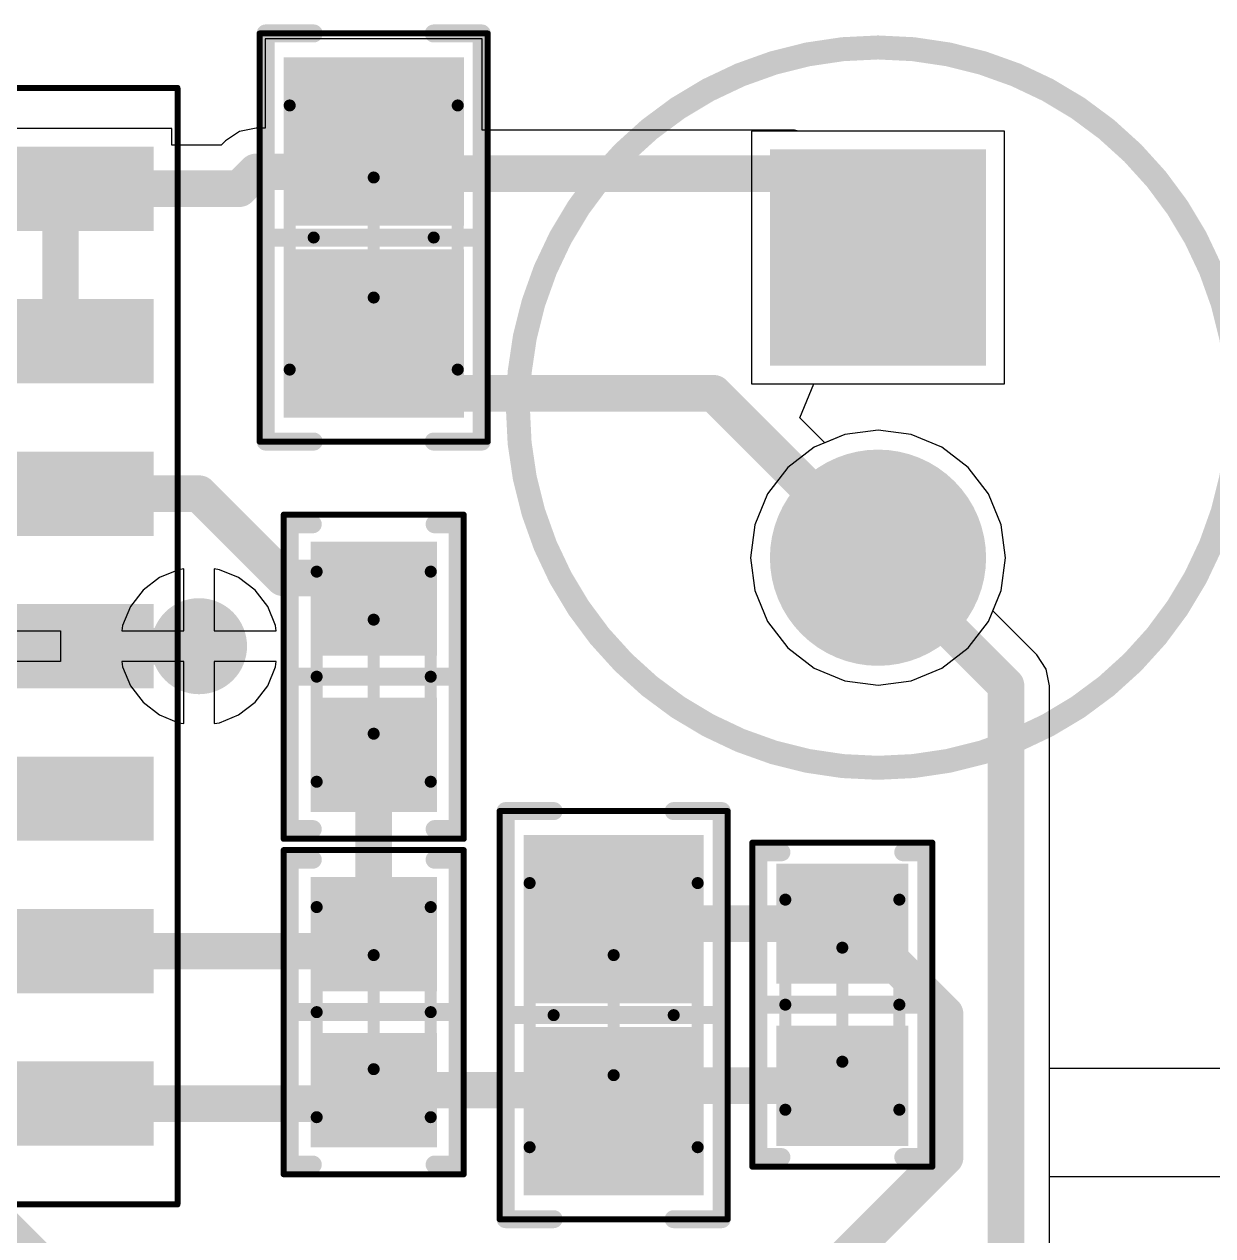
# Model space of a CAD drawing. Header units: millimetres. Extents: x 45 to 209, y 90 to 189.
# Drawn here: x 151.7 to 161.61, y 109.1 to 119.2 of the extents above; entities that cross this region are included whole.
import ezdxf

# ---------------------------------------------------------------- set-up
doc = ezdxf.new("R2010")
doc.units = ezdxf.units.MM
for name, color, linetype in [('BottomLayer', 5, 'Continuous'), ('BottomSolder', 6, 'Continuous'), ('Mechanical13', 56, 'Continuous'), ('Mechanical15', 56, 'Continuous'), ('MultiLayer', 9, 'Continuous'), ('PadHoleLayer', 156, 'Continuous'), ('TopLayer', 1, 'Continuous'), ('TopOverlay', 2, 'Continuous'), ('TopPaste', 8, 'Continuous'), ('TopSolder', 216, 'Continuous'), ('ViaHoleLayer', 16, 'Continuous')]:
    doc.layers.add(name, color=color, linetype=linetype)

# ---------------------------------------------------------------- blocks, each defined once
blk = doc.blocks.new('34355DA5_B1DA_47C2_A88A_ECF82120A4F7_14')
at = {"layer": 'Mechanical15'}
for points, const_width in [([(-3.7, -4.65), (-3.7, 4.65)], 0.05), ([(-3.7, 4.65), (3.7, 4.65)], 0.05), ([(3.7, -4.65), (3.7, 4.65)], 0.05), ([(0, -0.5), (0, 0.5)], 0.1), ([(-0.5, 0), (0.5, 0)], 0.1), ([(-3.7, -4.65), (3.7, -4.65)], 0.05)]:
    blk.add_lwpolyline(points, dxfattribs=dict(at, const_width=const_width))
for points, const_width in [([(-3.712, 4.65, 1), (-3.688, 4.65, 1)], 0.025), ([(-3.712, 4.65, 1), (-3.688, 4.65, 1)], 0.025), ([(3.688, 4.65, 1), (3.712, 4.65, 1)], 0.025), ([(3.688, 4.65, 1), (3.712, 4.65, 1)], 0.025), ([(-0.025, 0.5, 1), (0.025, 0.5, 1)], 0.05), ([(-0.525, 0, 1), (-0.475, 0, 1)], 0.05), ([(0.475, 0, 1), (0.525, 0, 1)], 0.05), ([(-0.025, -0.5, 1), (0.025, -0.5, 1)], 0.05), ([(-3.712, -4.65, 1), (-3.688, -4.65, 1)], 0.025), ([(-3.712, -4.65, 1), (-3.688, -4.65, 1)], 0.025), ([(3.688, -4.65, 1), (3.712, -4.65, 1)], 0.025), ([(3.688, -4.65, 1), (3.712, -4.65, 1)], 0.025)]:
    blk.add_lwpolyline(points, format="xyb", close=True, dxfattribs=dict(at, const_width=const_width))
at = {"layer": 'TopLayer'}
for points in [[(-2, 3.51), (-2, 4.11), (-3.45, 3.51), (-3.45, 4.11)], [(3.45, 3.51), (3.45, 4.11), (2, 3.51), (2, 4.11)], [(-2, 2.24), (-2, 2.84), (-3.45, 2.24), (-3.45, 2.84)], [(3.45, 2.24), (3.45, 2.84), (2, 2.24), (2, 2.84)], [(-2, 0.97), (-2, 1.57), (-3.45, 0.97), (-3.45, 1.57)], [(3.45, 0.97), (3.45, 1.57), (2, 0.97), (2, 1.57)], [(-2, -0.3), (-2, 0.3), (-3.45, -0.3), (-3.45, 0.3)], [(3.45, -0.3), (3.45, 0.3), (2, -0.3), (2, 0.3)], [(-2, -1.57), (-2, -0.97), (-3.45, -1.57), (-3.45, -0.97)], [(3.45, -1.57), (3.45, -0.97), (2, -1.57), (2, -0.97)], [(-2, -2.84), (-2, -2.24), (-3.45, -2.84), (-3.45, -2.24)], [(3.45, -2.84), (3.45, -2.24), (2, -2.84), (2, -2.24)], [(-2, -4.11), (-2, -3.51), (-3.45, -4.11), (-3.45, -3.51)], [(3.45, -4.11), (3.45, -3.51), (2, -4.11), (2, -3.51)]]:
    blk.add_solid(points, dxfattribs=at)
at = {"layer": 'TopOverlay'}
for points, const_width in [([(-2.6, 4.66, 1), (-2.85, 4.66, 1)], 0.25), ([(-2.913, 4.66, 1), (-2.788, 4.66, 1)], 0.125), ([(-2.662, 4.66, 1), (-2.538, 4.66, 1)], 0.125), ([(-1.65, 4.4, 1), (-1.55, 4.4, 1)], 0.1), ([(-1.65, 4.4, 1), (-1.55, 4.4, 1)], 0.1), ([(1.55, 4.4, 1), (1.65, 4.4, 1)], 0.1), ([(1.55, 4.4, 1), (1.65, 4.4, 1)], 0.1), ([(-0.3, 3.4, 1), (-0.9, 3.4, 1)], 0.6), ([(-1.05, 3.4, 1), (-0.75, 3.4, 1)], 0.3), ([(-0.45, 3.4, 1), (-0.15, 3.4, 1)], 0.3), ([(-1.65, -4.4, 1), (-1.55, -4.4, 1)], 0.1), ([(-1.65, -4.4, 1), (-1.55, -4.4, 1)], 0.1), ([(1.55, -4.4, 1), (1.65, -4.4, 1)], 0.1), ([(1.55, -4.4, 1), (1.65, -4.4, 1)], 0.1)]:
    blk.add_lwpolyline(points, format="xyb", close=True, dxfattribs=dict(at, const_width=const_width))
at = {"layer": 'TopOverlay', "const_width": 0.2}
for points in [[(-1.6, -4.4), (-1.6, 4.4)], [(-1.6, 4.4), (1.6, 4.4)], [(1.6, -4.4), (1.6, 4.4)], [(-1.6, -4.4), (1.6, -4.4)]]:
    blk.add_lwpolyline(points, dxfattribs=at)
at = {"layer": 'TopPaste'}
for points in [[(-2, 3.51), (-2, 4.11), (-3.45, 3.51), (-3.45, 4.11)], [(3.45, 3.51), (3.45, 4.11), (2, 3.51), (2, 4.11)], [(-2, 2.24), (-2, 2.84), (-3.45, 2.24), (-3.45, 2.84)], [(3.45, 2.24), (3.45, 2.84), (2, 2.24), (2, 2.84)], [(-2, 0.97), (-2, 1.57), (-3.45, 0.97), (-3.45, 1.57)], [(3.45, 0.97), (3.45, 1.57), (2, 0.97), (2, 1.57)], [(-2, -0.3), (-2, 0.3), (-3.45, -0.3), (-3.45, 0.3)], [(3.45, -0.3), (3.45, 0.3), (2, -0.3), (2, 0.3)], [(-2, -1.57), (-2, -0.97), (-3.45, -1.57), (-3.45, -0.97)], [(3.45, -1.57), (3.45, -0.97), (2, -1.57), (2, -0.97)], [(-2, -2.84), (-2, -2.24), (-3.45, -2.84), (-3.45, -2.24)], [(3.45, -2.84), (3.45, -2.24), (2, -2.84), (2, -2.24)], [(-2, -4.11), (-2, -3.51), (-3.45, -4.11), (-3.45, -3.51)], [(3.45, -4.11), (3.45, -3.51), (2, -4.11), (2, -3.51)]]:
    blk.add_solid(points, dxfattribs=at)
at = {"layer": 'TopSolder'}
for points in [[(-1.949, 3.459), (-1.949, 4.161), (-3.501, 3.459), (-3.501, 4.161)], [(3.501, 3.459), (3.501, 4.161), (1.949, 3.459), (1.949, 4.161)], [(-1.949, 2.189), (-1.949, 2.891), (-3.501, 2.189), (-3.501, 2.891)], [(3.501, 2.189), (3.501, 2.891), (1.949, 2.189), (1.949, 2.891)], [(-1.949, 0.919), (-1.949, 1.621), (-3.501, 0.919), (-3.501, 1.621)], [(3.501, 0.919), (3.501, 1.621), (1.949, 0.919), (1.949, 1.621)], [(-1.949, -0.351), (-1.949, 0.351), (-3.501, -0.351), (-3.501, 0.351)], [(3.501, -0.351), (3.501, 0.351), (1.949, -0.351), (1.949, 0.351)], [(-1.949, -1.621), (-1.949, -0.919), (-3.501, -1.621), (-3.501, -0.919)], [(3.501, -1.621), (3.501, -0.919), (1.949, -1.621), (1.949, -0.919)], [(-1.949, -2.891), (-1.949, -2.189), (-3.501, -2.891), (-3.501, -2.189)], [(3.501, -2.891), (3.501, -2.189), (1.949, -2.891), (1.949, -2.189)], [(-1.949, -4.161), (-1.949, -3.459), (-3.501, -4.161), (-3.501, -3.459)], [(3.501, -4.161), (3.501, -3.459), (1.949, -4.161), (1.949, -3.459)]]:
    blk.add_solid(points, dxfattribs=at)
blk = doc.blocks.new('RES_0603_1608_48')
at = {"layer": 'Mechanical13', "const_width": 0.1}
for points in [[(-0.875, 0.475), (-0.875, -0.475)], [(-0.875, 0.475), (0.875, 0.475)], [(0.875, 0.475), (0.875, -0.475)], [(-0.875, -0.475), (0.875, -0.475)]]:
    blk.add_lwpolyline(points, dxfattribs=at)
at = {"layer": 'Mechanical13', "const_width": 0.05}
for points in [[(-0.9, 0.475, 1), (-0.85, 0.475, 1)], [(-0.9, 0.475, 1), (-0.85, 0.475, 1)], [(0.85, 0.475, 1), (0.9, 0.475, 1)], [(0.85, 0.475, 1), (0.9, 0.475, 1)], [(-0.9, -0.475, 1), (-0.85, -0.475, 1)], [(-0.9, -0.475, 1), (-0.85, -0.475, 1)], [(0.85, -0.475, 1), (0.9, -0.475, 1)], [(0.85, -0.475, 1), (0.9, -0.475, 1)]]:
    blk.add_lwpolyline(points, format="xyb", close=True, dxfattribs=at)
at = {"layer": 'Mechanical15'}
for points, const_width in [([(-1.35, 0.75), (-1.35, -0.75)], 0.05), ([(-1.35, 0.75), (1.35, 0.75)], 0.05), ([(1.35, 0.75), (1.35, -0.75)], 0.05), ([(0, 0.475), (0, -0.475)], 0.1), ([(-0.475, 0), (0.475, 0)], 0.1), ([(-1.35, -0.75), (1.35, -0.75)], 0.05)]:
    blk.add_lwpolyline(points, dxfattribs=dict(at, const_width=const_width))
for points, const_width in [([(-1.363, 0.75, 1), (-1.338, 0.75, 1)], 0.025), ([(-1.363, 0.75, 1), (-1.338, 0.75, 1)], 0.025), ([(1.338, 0.75, 1), (1.362, 0.75, 1)], 0.025), ([(1.338, 0.75, 1), (1.362, 0.75, 1)], 0.025), ([(-0.025, 0.475, 1), (0.025, 0.475, 1)], 0.05), ([(-0.5, 0, 1), (-0.45, 0, 1)], 0.05), ([(0.45, 0, 1), (0.5, 0, 1)], 0.05), ([(-0.025, -0.475, 1), (0.025, -0.475, 1)], 0.05), ([(-1.363, -0.75, 1), (-1.338, -0.75, 1)], 0.025), ([(-1.363, -0.75, 1), (-1.338, -0.75, 1)], 0.025), ([(1.338, -0.75, 1), (1.362, -0.75, 1)], 0.025), ([(1.338, -0.75, 1), (1.362, -0.75, 1)], 0.025)]:
    blk.add_lwpolyline(points, format="xyb", close=True, dxfattribs=dict(at, const_width=const_width))
at = {"layer": 'TopLayer'}
for points in [[(-0.225, -0.475), (-0.225, 0.475), (-1.075, -0.475), (-1.075, 0.475)], [(1.075, -0.475), (1.075, 0.475), (0.225, -0.475), (0.225, 0.475)]]:
    blk.add_solid(points, dxfattribs=at)
at = {"layer": 'TopOverlay', "const_width": 0.15}
for points in [[(-1.27, 0.7), (-1.27, 0.508)], [(-1.27, 0.7), (1.27, 0.7)], [(0, 0.7), (0, -0.7)], [(1.27, 0.7), (1.27, 0.508)], [(-1.27, -0.508), (-1.27, -0.7)], [(1.27, -0.508), (1.27, -0.7)], [(-1.27, -0.7), (1.27, -0.7)]]:
    blk.add_lwpolyline(points, dxfattribs=at)
at = {"layer": 'TopOverlay', "const_width": 0.075}
for points in [[(-1.308, 0.7, 1), (-1.232, 0.7, 1)], [(-1.308, 0.7, 1), (-1.232, 0.7, 1)], [(-0.038, 0.7, 1), (0.038, 0.7, 1)], [(1.232, 0.7, 1), (1.308, 0.7, 1)], [(1.232, 0.7, 1), (1.308, 0.7, 1)], [(-1.308, 0.508, 1), (-1.232, 0.508, 1)], [(1.232, 0.508, 1), (1.308, 0.508, 1)], [(-1.308, -0.508, 1), (-1.232, -0.508, 1)], [(1.232, -0.508, 1), (1.308, -0.508, 1)], [(-1.308, -0.7, 1), (-1.232, -0.7, 1)], [(-1.308, -0.7, 1), (-1.232, -0.7, 1)], [(-0.038, -0.7, 1), (0.038, -0.7, 1)], [(1.232, -0.7, 1), (1.308, -0.7, 1)], [(1.232, -0.7, 1), (1.308, -0.7, 1)]]:
    blk.add_lwpolyline(points, format="xyb", close=True, dxfattribs=at)
at = {"layer": 'TopPaste'}
for points in [[(-0.225, -0.475), (-0.225, 0.475), (-1.075, -0.475), (-1.075, 0.475)], [(1.075, -0.475), (1.075, 0.475), (0.225, -0.475), (0.225, 0.475)]]:
    blk.add_solid(points, dxfattribs=at)
at = {"layer": 'TopSolder'}
for points in [[(-0.174, -0.526), (-0.174, 0.526), (-1.126, -0.526), (-1.126, 0.526)], [(1.126, -0.526), (1.126, 0.526), (0.174, -0.526), (0.174, 0.526)]]:
    blk.add_solid(points, dxfattribs=at)
blk = doc.blocks.new('RES_0603_1608_49')
at = {"layer": 'Mechanical13', "const_width": 0.1}
for points in [[(-0.875, 0.475), (-0.875, -0.475)], [(-0.875, 0.475), (0.875, 0.475)], [(0.875, 0.475), (0.875, -0.475)], [(-0.875, -0.475), (0.875, -0.475)]]:
    blk.add_lwpolyline(points, dxfattribs=at)
at = {"layer": 'Mechanical13', "const_width": 0.05}
for points in [[(-0.9, 0.475, 1), (-0.85, 0.475, 1)], [(-0.9, 0.475, 1), (-0.85, 0.475, 1)], [(0.85, 0.475, 1), (0.9, 0.475, 1)], [(0.85, 0.475, 1), (0.9, 0.475, 1)], [(-0.9, -0.475, 1), (-0.85, -0.475, 1)], [(-0.9, -0.475, 1), (-0.85, -0.475, 1)], [(0.85, -0.475, 1), (0.9, -0.475, 1)], [(0.85, -0.475, 1), (0.9, -0.475, 1)]]:
    blk.add_lwpolyline(points, format="xyb", close=True, dxfattribs=at)
at = {"layer": 'Mechanical15'}
for points, const_width in [([(-1.35, 0.75), (-1.35, -0.75)], 0.05), ([(-1.35, 0.75), (1.35, 0.75)], 0.05), ([(1.35, 0.75), (1.35, -0.75)], 0.05), ([(0, 0.475), (0, -0.475)], 0.1), ([(-0.475, 0), (0.475, 0)], 0.1), ([(-1.35, -0.75), (1.35, -0.75)], 0.05)]:
    blk.add_lwpolyline(points, dxfattribs=dict(at, const_width=const_width))
for points, const_width in [([(-1.363, 0.75, 1), (-1.338, 0.75, 1)], 0.025), ([(-1.363, 0.75, 1), (-1.338, 0.75, 1)], 0.025), ([(1.338, 0.75, 1), (1.362, 0.75, 1)], 0.025), ([(1.338, 0.75, 1), (1.362, 0.75, 1)], 0.025), ([(-0.025, 0.475, 1), (0.025, 0.475, 1)], 0.05), ([(-0.5, 0, 1), (-0.45, 0, 1)], 0.05), ([(0.45, 0, 1), (0.5, 0, 1)], 0.05), ([(-0.025, -0.475, 1), (0.025, -0.475, 1)], 0.05), ([(-1.363, -0.75, 1), (-1.338, -0.75, 1)], 0.025), ([(-1.363, -0.75, 1), (-1.338, -0.75, 1)], 0.025), ([(1.338, -0.75, 1), (1.362, -0.75, 1)], 0.025), ([(1.338, -0.75, 1), (1.362, -0.75, 1)], 0.025)]:
    blk.add_lwpolyline(points, format="xyb", close=True, dxfattribs=dict(at, const_width=const_width))
at = {"layer": 'TopLayer'}
for points in [[(-0.225, -0.475), (-0.225, 0.475), (-1.075, -0.475), (-1.075, 0.475)], [(1.075, -0.475), (1.075, 0.475), (0.225, -0.475), (0.225, 0.475)]]:
    blk.add_solid(points, dxfattribs=at)
at = {"layer": 'TopOverlay', "const_width": 0.15}
for points in [[(-1.27, 0.7), (-1.27, 0.508)], [(-1.27, 0.7), (1.27, 0.7)], [(0, 0.7), (0, -0.7)], [(1.27, 0.7), (1.27, 0.508)], [(-1.27, -0.508), (-1.27, -0.7)], [(1.27, -0.508), (1.27, -0.7)], [(-1.27, -0.7), (1.27, -0.7)]]:
    blk.add_lwpolyline(points, dxfattribs=at)
at = {"layer": 'TopOverlay', "const_width": 0.075}
for points in [[(-1.308, 0.7, 1), (-1.232, 0.7, 1)], [(-1.308, 0.7, 1), (-1.232, 0.7, 1)], [(-0.038, 0.7, 1), (0.038, 0.7, 1)], [(1.232, 0.7, 1), (1.308, 0.7, 1)], [(1.232, 0.7, 1), (1.308, 0.7, 1)], [(-1.308, 0.508, 1), (-1.232, 0.508, 1)], [(1.232, 0.508, 1), (1.308, 0.508, 1)], [(-1.308, -0.508, 1), (-1.232, -0.508, 1)], [(1.232, -0.508, 1), (1.308, -0.508, 1)], [(-1.308, -0.7, 1), (-1.232, -0.7, 1)], [(-1.308, -0.7, 1), (-1.232, -0.7, 1)], [(-0.038, -0.7, 1), (0.038, -0.7, 1)], [(1.232, -0.7, 1), (1.308, -0.7, 1)], [(1.232, -0.7, 1), (1.308, -0.7, 1)]]:
    blk.add_lwpolyline(points, format="xyb", close=True, dxfattribs=at)
at = {"layer": 'TopPaste'}
for points in [[(-0.225, -0.475), (-0.225, 0.475), (-1.075, -0.475), (-1.075, 0.475)], [(1.075, -0.475), (1.075, 0.475), (0.225, -0.475), (0.225, 0.475)]]:
    blk.add_solid(points, dxfattribs=at)
at = {"layer": 'TopSolder'}
for points in [[(-0.174, -0.526), (-0.174, 0.526), (-1.126, -0.526), (-1.126, 0.526)], [(1.126, -0.526), (1.126, 0.526), (0.174, -0.526), (0.174, 0.526)]]:
    blk.add_solid(points, dxfattribs=at)
blk = doc.blocks.new('3924B366_8672_45E9_B0BE_62DACC24E783_93')
at = {"layer": 'BottomLayer', "const_width": 0.85}
blk.add_lwpolyline([(2.075, 0, 1), (2.925, 0, 1)], format="xyb", close=True, dxfattribs=at)
at = {"layer": 'BottomLayer'}
blk.add_solid([(-0.85, -0.85), (0.85, -0.85), (-0.85, 0.85), (0.85, 0.85)], dxfattribs=at)
at = {"layer": 'BottomSolder', "const_width": 0.901}
blk.add_lwpolyline([(2.05, 0, 1), (2.95, 0, 1)], format="xyb", close=True, dxfattribs=at)
at = {"layer": 'BottomSolder'}
blk.add_solid([(-0.901, -0.901), (0.901, -0.901), (-0.901, 0.901), (0.901, 0.901)], dxfattribs=at)
at = {"layer": 'MultiLayer', "const_width": 0.85}
blk.add_lwpolyline([(2.075, 0, 1), (2.925, 0, 1)], format="xyb", close=True, dxfattribs=at)
at = {"layer": 'MultiLayer'}
blk.add_solid([(-0.85, -0.85), (0.85, -0.85), (-0.85, 0.85), (0.85, 0.85)], dxfattribs=at)
at = {"layer": 'PadHoleLayer', "const_width": 0.425}
for points in [[(-0.212, 0, 1), (0.212, 0, 1)], [(2.288, 0, 1), (2.712, 0, 1)]]:
    blk.add_lwpolyline(points, format="xyb", close=True, dxfattribs=at)
at = {"layer": 'TopLayer', "const_width": 0.85}
blk.add_lwpolyline([(2.075, 0, 1), (2.925, 0, 1)], format="xyb", close=True, dxfattribs=at)
at = {"layer": 'TopLayer'}
blk.add_solid([(-0.85, -0.85), (0.85, -0.85), (-0.85, 0.85), (0.85, 0.85)], dxfattribs=at)
at = {"layer": 'TopOverlay'}
for points, const_width in [([(4.25, 0, 1), (-1.75, 0, 1)], 0.2), ([(-2.675, 0.508, 1), (-2.575, 0.508, 1)], 0.1), ([(-3.183, 0, 1), (-3.083, 0, 1)], 0.1), ([(-2.167, 0, 1), (-2.067, 0, 1)], 0.1), ([(-1.8, 0, 1), (-1.7, 0, 1)], 0.1), ([(4.2, 0, 1), (4.3, 0, 1)], 0.1), ([(-2.675, -0.508, 1), (-2.575, -0.508, 1)], 0.1)]:
    blk.add_lwpolyline(points, format="xyb", close=True, dxfattribs=dict(at, const_width=const_width))
at = {"layer": 'TopOverlay', "const_width": 0.2}
for points in [[(-2.625, -0.508), (-2.625, 0.508)], [(-2.117, 0), (-3.133, 0)]]:
    blk.add_lwpolyline(points, dxfattribs=at)
at = {"layer": 'TopSolder', "const_width": 0.901}
blk.add_lwpolyline([(2.05, 0, 1), (2.95, 0, 1)], format="xyb", close=True, dxfattribs=at)
at = {"layer": 'TopSolder'}
blk.add_solid([(-0.901, -0.901), (0.901, -0.901), (-0.901, 0.901), (0.901, 0.901)], dxfattribs=at)
blk = doc.blocks.new('CAP_0805_2012_95')
at = {"layer": 'Mechanical13', "const_width": 0.1}
for points in [[(-1.1, 0.7), (-1.1, -0.7)], [(-1.1, 0.7), (1.1, 0.7)], [(1.1, 0.7), (1.1, -0.7)], [(-1.1, -0.7), (1.1, -0.7)]]:
    blk.add_lwpolyline(points, dxfattribs=at)
at = {"layer": 'Mechanical13', "const_width": 0.05}
for points in [[(-1.125, 0.7, 1), (-1.075, 0.7, 1)], [(-1.125, 0.7, 1), (-1.075, 0.7, 1)], [(1.075, 0.7, 1), (1.125, 0.7, 1)], [(1.075, 0.7, 1), (1.125, 0.7, 1)], [(-1.125, -0.7, 1), (-1.075, -0.7, 1)], [(-1.125, -0.7, 1), (-1.075, -0.7, 1)], [(1.075, -0.7, 1), (1.125, -0.7, 1)], [(1.075, -0.7, 1), (1.125, -0.7, 1)]]:
    blk.add_lwpolyline(points, format="xyb", close=True, dxfattribs=at)
at = {"layer": 'Mechanical15'}
for points, const_width in [([(-1.7, 0.95), (-1.7, -0.95)], 0.05), ([(-1.7, 0.95), (1.7, 0.95)], 0.05), ([(1.7, 0.95), (1.7, -0.95)], 0.05), ([(0, 0.5), (0, -0.5)], 0.1), ([(-0.5, 0), (0.5, 0)], 0.1), ([(-1.7, -0.95), (1.7, -0.95)], 0.05)]:
    blk.add_lwpolyline(points, dxfattribs=dict(at, const_width=const_width))
for points, const_width in [([(-1.713, 0.95, 1), (-1.688, 0.95, 1)], 0.025), ([(-1.713, 0.95, 1), (-1.688, 0.95, 1)], 0.025), ([(1.687, 0.95, 1), (1.712, 0.95, 1)], 0.025), ([(1.687, 0.95, 1), (1.712, 0.95, 1)], 0.025), ([(-0.025, 0.5, 1), (0.025, 0.5, 1)], 0.05), ([(-0.525, 0, 1), (-0.475, 0, 1)], 0.05), ([(0.475, 0, 1), (0.525, 0, 1)], 0.05), ([(-0.025, -0.5, 1), (0.025, -0.5, 1)], 0.05), ([(-1.713, -0.95, 1), (-1.688, -0.95, 1)], 0.025), ([(-1.713, -0.95, 1), (-1.688, -0.95, 1)], 0.025), ([(1.687, -0.95, 1), (1.712, -0.95, 1)], 0.025), ([(1.687, -0.95, 1), (1.712, -0.95, 1)], 0.025)]:
    blk.add_lwpolyline(points, format="xyb", close=True, dxfattribs=dict(at, const_width=const_width))
at = {"layer": 'TopLayer'}
for points in [[(-0.15, -0.7), (-0.15, 0.7), (-1.45, -0.7), (-1.45, 0.7)], [(1.45, -0.7), (1.45, 0.7), (0.15, -0.7), (0.15, 0.7)]]:
    blk.add_solid(points, dxfattribs=at)
at = {"layer": 'TopOverlay', "const_width": 0.15}
for points in [[(-1.7, 0.9), (1.7, 0.9)], [(-1.7, 0.9), (-1.7, 0.5)], [(0, 0.9), (0, -0.9)], [(1.7, 0.9), (1.7, 0.5)], [(-1.7, -0.5), (-1.7, -0.9)], [(1.7, -0.5), (1.7, -0.9)], [(-1.7, -0.9), (1.7, -0.9)]]:
    blk.add_lwpolyline(points, dxfattribs=at)
at = {"layer": 'TopOverlay', "const_width": 0.075}
for points in [[(-1.737, 0.9, 1), (-1.662, 0.9, 1)], [(-1.737, 0.9, 1), (-1.662, 0.9, 1)], [(-0.038, 0.9, 1), (0.038, 0.9, 1)], [(1.662, 0.9, 1), (1.737, 0.9, 1)], [(1.662, 0.9, 1), (1.737, 0.9, 1)], [(-1.737, 0.5, 1), (-1.662, 0.5, 1)], [(1.662, 0.5, 1), (1.737, 0.5, 1)], [(-1.737, -0.5, 1), (-1.662, -0.5, 1)], [(1.662, -0.5, 1), (1.737, -0.5, 1)], [(-1.737, -0.9, 1), (-1.662, -0.9, 1)], [(-1.737, -0.9, 1), (-1.662, -0.9, 1)], [(-0.038, -0.9, 1), (0.038, -0.9, 1)], [(1.662, -0.9, 1), (1.737, -0.9, 1)], [(1.662, -0.9, 1), (1.737, -0.9, 1)]]:
    blk.add_lwpolyline(points, format="xyb", close=True, dxfattribs=at)
at = {"layer": 'TopPaste'}
for points in [[(-0.15, -0.7), (-0.15, 0.7), (-1.45, -0.7), (-1.45, 0.7)], [(1.45, -0.7), (1.45, 0.7), (0.15, -0.7), (0.15, 0.7)]]:
    blk.add_solid(points, dxfattribs=at)
at = {"layer": 'TopSolder'}
for points in [[(-0.099, -0.751), (-0.099, 0.751), (-1.501, -0.751), (-1.501, 0.751)], [(1.501, -0.751), (1.501, 0.751), (0.099, -0.751), (0.099, 0.751)]]:
    blk.add_solid(points, dxfattribs=at)
blk = doc.blocks.new('CAP_0805_2012_99')
at = {"layer": 'Mechanical13', "const_width": 0.1}
for points in [[(-1.1, 0.7), (-1.1, -0.7)], [(-1.1, 0.7), (1.1, 0.7)], [(1.1, 0.7), (1.1, -0.7)], [(-1.1, -0.7), (1.1, -0.7)]]:
    blk.add_lwpolyline(points, dxfattribs=at)
at = {"layer": 'Mechanical13', "const_width": 0.05}
for points in [[(-1.125, 0.7, 1), (-1.075, 0.7, 1)], [(-1.125, 0.7, 1), (-1.075, 0.7, 1)], [(1.075, 0.7, 1), (1.125, 0.7, 1)], [(1.075, 0.7, 1), (1.125, 0.7, 1)], [(-1.125, -0.7, 1), (-1.075, -0.7, 1)], [(-1.125, -0.7, 1), (-1.075, -0.7, 1)], [(1.075, -0.7, 1), (1.125, -0.7, 1)], [(1.075, -0.7, 1), (1.125, -0.7, 1)]]:
    blk.add_lwpolyline(points, format="xyb", close=True, dxfattribs=at)
at = {"layer": 'Mechanical15'}
for points, const_width in [([(-1.7, 0.95), (-1.7, -0.95)], 0.05), ([(-1.7, 0.95), (1.7, 0.95)], 0.05), ([(1.7, 0.95), (1.7, -0.95)], 0.05), ([(0, 0.5), (0, -0.5)], 0.1), ([(-0.5, 0), (0.5, 0)], 0.1), ([(-1.7, -0.95), (1.7, -0.95)], 0.05)]:
    blk.add_lwpolyline(points, dxfattribs=dict(at, const_width=const_width))
for points, const_width in [([(-1.713, 0.95, 1), (-1.688, 0.95, 1)], 0.025), ([(-1.713, 0.95, 1), (-1.688, 0.95, 1)], 0.025), ([(1.687, 0.95, 1), (1.712, 0.95, 1)], 0.025), ([(1.687, 0.95, 1), (1.712, 0.95, 1)], 0.025), ([(-0.025, 0.5, 1), (0.025, 0.5, 1)], 0.05), ([(-0.525, 0, 1), (-0.475, 0, 1)], 0.05), ([(0.475, 0, 1), (0.525, 0, 1)], 0.05), ([(-0.025, -0.5, 1), (0.025, -0.5, 1)], 0.05), ([(-1.713, -0.95, 1), (-1.688, -0.95, 1)], 0.025), ([(-1.713, -0.95, 1), (-1.688, -0.95, 1)], 0.025), ([(1.687, -0.95, 1), (1.712, -0.95, 1)], 0.025), ([(1.687, -0.95, 1), (1.712, -0.95, 1)], 0.025)]:
    blk.add_lwpolyline(points, format="xyb", close=True, dxfattribs=dict(at, const_width=const_width))
at = {"layer": 'TopLayer'}
for points in [[(-0.15, -0.7), (-0.15, 0.7), (-1.45, -0.7), (-1.45, 0.7)], [(1.45, -0.7), (1.45, 0.7), (0.15, -0.7), (0.15, 0.7)]]:
    blk.add_solid(points, dxfattribs=at)
at = {"layer": 'TopOverlay', "const_width": 0.15}
for points in [[(-1.7, 0.9), (1.7, 0.9)], [(-1.7, 0.9), (-1.7, 0.5)], [(0, 0.9), (0, -0.9)], [(1.7, 0.9), (1.7, 0.5)], [(-1.7, -0.5), (-1.7, -0.9)], [(1.7, -0.5), (1.7, -0.9)], [(-1.7, -0.9), (1.7, -0.9)]]:
    blk.add_lwpolyline(points, dxfattribs=at)
at = {"layer": 'TopOverlay', "const_width": 0.075}
for points in [[(-1.737, 0.9, 1), (-1.662, 0.9, 1)], [(-1.737, 0.9, 1), (-1.662, 0.9, 1)], [(-0.038, 0.9, 1), (0.038, 0.9, 1)], [(1.662, 0.9, 1), (1.737, 0.9, 1)], [(1.662, 0.9, 1), (1.737, 0.9, 1)], [(-1.737, 0.5, 1), (-1.662, 0.5, 1)], [(1.662, 0.5, 1), (1.737, 0.5, 1)], [(-1.737, -0.5, 1), (-1.662, -0.5, 1)], [(1.662, -0.5, 1), (1.737, -0.5, 1)], [(-1.737, -0.9, 1), (-1.662, -0.9, 1)], [(-1.737, -0.9, 1), (-1.662, -0.9, 1)], [(-0.038, -0.9, 1), (0.038, -0.9, 1)], [(1.662, -0.9, 1), (1.737, -0.9, 1)], [(1.662, -0.9, 1), (1.737, -0.9, 1)]]:
    blk.add_lwpolyline(points, format="xyb", close=True, dxfattribs=at)
at = {"layer": 'TopPaste'}
for points in [[(-0.15, -0.7), (-0.15, 0.7), (-1.45, -0.7), (-1.45, 0.7)], [(1.45, -0.7), (1.45, 0.7), (0.15, -0.7), (0.15, 0.7)]]:
    blk.add_solid(points, dxfattribs=at)
at = {"layer": 'TopSolder'}
for points in [[(-0.099, -0.751), (-0.099, 0.751), (-1.501, -0.751), (-1.501, 0.751)], [(1.501, -0.751), (1.501, 0.751), (0.099, -0.751), (0.099, 0.751)]]:
    blk.add_solid(points, dxfattribs=at)
blk = doc.blocks.new('CAP_0603_1608_100')
at = {"layer": 'Mechanical13', "const_width": 0.1}
for points in [[(-0.875, 0.475), (-0.875, -0.475)], [(-0.875, 0.475), (0.875, 0.475)], [(0.875, 0.475), (0.875, -0.475)], [(-0.875, -0.475), (0.875, -0.475)]]:
    blk.add_lwpolyline(points, dxfattribs=at)
at = {"layer": 'Mechanical13', "const_width": 0.05}
for points in [[(-0.9, 0.475, 1), (-0.85, 0.475, 1)], [(-0.9, 0.475, 1), (-0.85, 0.475, 1)], [(0.85, 0.475, 1), (0.9, 0.475, 1)], [(0.85, 0.475, 1), (0.9, 0.475, 1)], [(-0.9, -0.475, 1), (-0.85, -0.475, 1)], [(-0.9, -0.475, 1), (-0.85, -0.475, 1)], [(0.85, -0.475, 1), (0.9, -0.475, 1)], [(0.85, -0.475, 1), (0.9, -0.475, 1)]]:
    blk.add_lwpolyline(points, format="xyb", close=True, dxfattribs=at)
at = {"layer": 'Mechanical15'}
for points, const_width in [([(-1.35, 0.75), (-1.35, -0.75)], 0.05), ([(-1.35, 0.75), (1.35, 0.75)], 0.05), ([(1.35, 0.75), (1.35, -0.75)], 0.05), ([(0, 0.475), (0, -0.475)], 0.1), ([(-0.475, 0), (0.475, 0)], 0.1), ([(-1.35, -0.75), (1.35, -0.75)], 0.05)]:
    blk.add_lwpolyline(points, dxfattribs=dict(at, const_width=const_width))
for points, const_width in [([(-1.362, 0.75, 1), (-1.338, 0.75, 1)], 0.025), ([(-1.362, 0.75, 1), (-1.338, 0.75, 1)], 0.025), ([(1.338, 0.75, 1), (1.362, 0.75, 1)], 0.025), ([(1.338, 0.75, 1), (1.362, 0.75, 1)], 0.025), ([(-0.025, 0.475, 1), (0.025, 0.475, 1)], 0.05), ([(-0.5, 0, 1), (-0.45, 0, 1)], 0.05), ([(0.45, 0, 1), (0.5, 0, 1)], 0.05), ([(-0.025, -0.475, 1), (0.025, -0.475, 1)], 0.05), ([(-1.362, -0.75, 1), (-1.338, -0.75, 1)], 0.025), ([(-1.362, -0.75, 1), (-1.338, -0.75, 1)], 0.025), ([(1.338, -0.75, 1), (1.362, -0.75, 1)], 0.025), ([(1.338, -0.75, 1), (1.362, -0.75, 1)], 0.025)]:
    blk.add_lwpolyline(points, format="xyb", close=True, dxfattribs=dict(at, const_width=const_width))
at = {"layer": 'TopLayer'}
for points in [[(-0.225, -0.5), (-0.225, 0.5), (-1.125, -0.5), (-1.125, 0.5)], [(1.125, -0.5), (1.125, 0.5), (0.225, -0.5), (0.225, 0.5)]]:
    blk.add_solid(points, dxfattribs=at)
at = {"layer": 'TopOverlay', "const_width": 0.15}
for points in [[(-1.27, 0.7), (1.27, 0.7)], [(-1.27, 0.7), (-1.27, 0.508)], [(0, 0.7), (0, -0.7)], [(1.27, 0.7), (1.27, 0.508)], [(-1.27, -0.508), (-1.27, -0.7)], [(1.27, -0.508), (1.27, -0.7)], [(-1.27, -0.7), (1.27, -0.7)]]:
    blk.add_lwpolyline(points, dxfattribs=at)
at = {"layer": 'TopOverlay', "const_width": 0.075}
for points in [[(-1.308, 0.7, 1), (-1.232, 0.7, 1)], [(-1.308, 0.7, 1), (-1.232, 0.7, 1)], [(-0.038, 0.7, 1), (0.038, 0.7, 1)], [(1.232, 0.7, 1), (1.308, 0.7, 1)], [(1.232, 0.7, 1), (1.308, 0.7, 1)], [(-1.308, 0.508, 1), (-1.232, 0.508, 1)], [(1.232, 0.508, 1), (1.308, 0.508, 1)], [(-1.308, -0.508, 1), (-1.232, -0.508, 1)], [(1.232, -0.508, 1), (1.308, -0.508, 1)], [(-1.308, -0.7, 1), (-1.232, -0.7, 1)], [(-1.308, -0.7, 1), (-1.232, -0.7, 1)], [(-0.038, -0.7, 1), (0.038, -0.7, 1)], [(1.232, -0.7, 1), (1.308, -0.7, 1)], [(1.232, -0.7, 1), (1.308, -0.7, 1)]]:
    blk.add_lwpolyline(points, format="xyb", close=True, dxfattribs=at)
at = {"layer": 'TopPaste'}
for points in [[(-0.225, -0.5), (-0.225, 0.5), (-1.125, -0.5), (-1.125, 0.5)], [(1.125, -0.5), (1.125, 0.5), (0.225, -0.5), (0.225, 0.5)]]:
    blk.add_solid(points, dxfattribs=at)
at = {"layer": 'TopSolder'}
for points in [[(-0.174, -0.551), (-0.174, 0.551), (-1.176, -0.551), (-1.176, 0.551)], [(1.176, -0.551), (1.176, 0.551), (0.174, -0.551), (0.174, 0.551)]]:
    blk.add_solid(points, dxfattribs=at)

msp = doc.modelspace()

# ---------------------------------------------------------------- linework, layer by layer
at = {"layer": 'BottomLayer'}
for p, q in [((159.871, 118.306), (157.764, 118.306)), ((157.764, 118.306), (157.764, 116.199)), ((159.871, 116.199), (159.871, 118.306)), ((157.764, 116.199), (159.871, 116.199)), ((158.542, 115.779), (158.286, 115.672)), ((158.817, 115.815), (158.542, 115.779)), ((159.092, 115.779), (158.817, 115.815)), ((159.349, 115.672), (159.092, 115.779)), ((158.286, 115.672), (158.066, 115.504)), ((159.569, 115.504), (159.349, 115.672)), ((158.066, 115.504), (157.897, 115.284)), ((159.737, 115.284), (159.569, 115.504)), ((157.897, 115.284), (157.791, 115.027)), ((159.844, 115.027), (159.737, 115.284)), ((157.791, 115.027), (157.755, 114.752)), ((159.88, 114.752), (159.844, 115.027)), ((157.755, 114.752), (157.791, 114.478)), ((159.844, 114.478), (159.88, 114.752)), ((152.991, 114.652), (152.832, 114.586)), ((153.034, 114.658), (152.991, 114.652)), ((153.034, 114.142), (153.034, 114.658)), ((153.332, 114.652), (153.288, 114.658)), ((153.288, 114.658), (153.288, 114.142)), ((153.491, 114.586), (153.332, 114.652)), ((152.832, 114.586), (152.695, 114.481)), ((153.628, 114.481), (153.491, 114.586)), ((152.695, 114.481), (152.59, 114.345)), ((153.733, 114.345), (153.628, 114.481)), ((157.791, 114.478), (157.897, 114.221)), ((159.737, 114.221), (159.844, 114.478)), ((152.59, 114.345), (152.524, 114.186)), ((153.799, 114.186), (153.733, 114.345)), ((152.524, 114.186), (152.518, 114.142)), ((152.518, 114.142), (153.034, 114.142)), ((153.288, 114.142), (153.804, 114.142)), ((153.804, 114.142), (153.799, 114.186)), ((157.897, 114.221), (158.066, 114.001)), ((159.569, 114.001), (159.737, 114.221)), ((158.066, 114.001), (158.286, 113.833)), ((159.349, 113.833), (159.569, 114.001)), ((153.034, 113.888), (152.518, 113.888)), ((152.518, 113.888), (152.524, 113.844)), ((152.524, 113.844), (152.59, 113.685)), ((153.034, 113.372), (153.034, 113.888)), ((153.804, 113.888), (153.288, 113.888)), ((153.288, 113.888), (153.288, 113.372)), ((153.733, 113.685), (153.799, 113.844)), ((153.799, 113.844), (153.804, 113.888)), ((158.286, 113.833), (158.542, 113.726)), ((159.092, 113.726), (159.349, 113.833)), ((152.59, 113.685), (152.695, 113.548)), ((153.628, 113.548), (153.733, 113.685)), ((158.542, 113.726), (158.817, 113.69)), ((158.817, 113.69), (159.092, 113.726)), ((152.695, 113.548), (152.832, 113.444)), ((153.491, 113.444), (153.628, 113.548)), ((152.832, 113.444), (152.991, 113.378)), ((153.332, 113.378), (153.491, 113.444)), ((152.991, 113.378), (153.034, 113.372)), ((153.288, 113.372), (153.332, 113.378))]:
    msp.add_line(p, q, dxfattribs=at)
at = {"layer": 'BottomLayer', "const_width": 0.4}
msp.add_lwpolyline([(152.961, 114.015, 1), (153.361, 114.015, 1)], format="xyb", close=True, dxfattribs=at)
at = {"layer": 'MultiLayer', "const_width": 0.4}
msp.add_lwpolyline([(152.961, 114.015, 1), (153.361, 114.015, 1)], format="xyb", close=True, dxfattribs=at)
at = {"layer": 'TopLayer'}
for p, q in [((155.519, 119.073), (153.713, 119.073)), ((153.713, 119.073), (153.713, 118.329)), ((155.519, 118.313), (155.519, 119.073)), ((152.935, 118.328), (151.079, 118.328)), ((152.935, 118.187), (152.935, 118.328)), ((153.498, 118.301), (153.381, 118.223)), ((153.637, 118.329), (153.498, 118.301)), ((153.713, 118.329), (153.637, 118.329)), ((158.12, 118.313), (155.519, 118.313)), ((158.155, 118.306), (158.12, 118.313)), ((158.12, 118.313), (158.12, 118.313)), ((159.871, 118.306), (158.155, 118.306)), ((159.871, 116.199), (159.871, 118.306)), ((153.346, 118.187), (152.935, 118.187)), ((153.381, 118.223), (153.346, 118.187)), ((153.381, 118.223), (153.381, 118.223)), ((158.165, 115.918), (158.282, 116.199)), ((158.282, 116.199), (159.871, 116.199)), ((158.374, 115.709), (158.165, 115.918)), ((158.542, 115.779), (158.374, 115.709)), ((158.817, 115.815), (158.542, 115.779)), ((159.092, 115.779), (158.817, 115.815)), ((159.349, 115.672), (159.092, 115.779)), ((159.569, 115.504), (159.349, 115.672)), ((159.737, 115.284), (159.569, 115.504)), ((159.844, 115.027), (159.737, 115.284)), ((159.88, 114.752), (159.844, 115.027)), ((159.844, 114.478), (159.88, 114.752)), ((159.774, 114.309), (159.844, 114.478)), ((160.14, 113.943), (159.774, 114.309)), ((151.028, 114.142), (152.007, 114.142)), ((152.007, 114.142), (152.007, 113.888)), ((160.218, 113.825), (160.14, 113.943)), ((160.14, 113.943), (160.14, 113.943)), ((152.007, 113.888), (151.028, 113.888)), ((160.246, 113.686), (160.218, 113.825)), ((160.246, 109.594), (160.246, 113.686)), ((160.246, 108.376), (160.246, 110.501)), ((160.246, 110.501), (172.334, 110.501)), ((172.334, 109.594), (160.246, 109.594))]:
    msp.add_line(p, q, dxfattribs=at)
at = {"layer": 'TopLayer', "const_width": 0.305}
for points in [[(154.362, 117.966), (154.616, 118.219)], [(154.616, 118.219), (154.885, 117.95)], [(153.496, 117.825), (153.637, 117.966)], [(153.637, 117.966), (154.362, 117.966)], [(154.885, 117.95), (158.12, 117.95)], [(158.12, 117.95), (158.817, 117.252)], [(152.007, 117.825), (153.496, 117.825)], [(152.007, 116.555), (152.007, 117.825)], [(154.616, 116.619), (155.113, 116.122)], [(155.113, 116.122), (157.448, 116.122)], [(157.448, 116.122), (159.883, 113.686)], [(150.392, 115.285), (153.161, 115.285)], [(153.161, 115.285), (153.862, 114.584)], [(153.862, 114.584), (154.442, 114.584)], [(154.442, 114.584), (154.616, 114.411)], [(152.007, 114.015), (153.161, 114.015)], [(159.883, 107.796), (159.883, 113.686)], [(154.616, 111.617), (154.616, 113.111)], [(150.011, 112.745), (152.007, 112.745)], [(156.615, 111.742), (156.653, 111.704)], [(156.653, 111.704), (158.57, 111.704)], [(158.52, 111.704), (158.817, 111.407)], [(154.474, 111.475), (154.616, 111.617)], [(152.007, 111.475), (154.474, 111.475)], [(158.817, 111.407), (158.92, 111.407)], [(158.92, 111.407), (159.375, 110.952)], [(159.375, 109.757), (159.375, 110.952)], [(156.44, 110.317), (156.478, 110.354)], [(156.478, 110.354), (158.52, 110.354)], [(154.504, 110.205), (154.616, 110.317)], [(154.728, 110.317), (156.44, 110.317)], [(156.44, 110.317), (156.615, 110.142)], [(152.007, 110.205), (154.504, 110.205)], [(158.507, 108.889), (159.375, 109.757)], [(151.24, 109.483), (151.892, 108.83)]]:
    msp.add_lwpolyline(points, dxfattribs=at)
at = {"layer": 'TopLayer'}
for points, const_width in [([(154.54, 118.219, 1), (154.692, 118.219, 1)], 0.152), ([(154.54, 118.219, 1), (154.692, 118.219, 1)], 0.152), ([(153.561, 117.966, 1), (153.713, 117.966, 1)], 0.152), ([(153.561, 117.966, 1), (153.713, 117.966, 1)], 0.152), ([(154.286, 117.966, 1), (154.439, 117.966, 1)], 0.152), ([(154.286, 117.966, 1), (154.439, 117.966, 1)], 0.152), ([(154.809, 117.95, 1), (154.961, 117.95, 1)], 0.152), ([(154.809, 117.95, 1), (154.961, 117.95, 1)], 0.152), ([(158.044, 117.95, 1), (158.196, 117.95, 1)], 0.152), ([(158.044, 117.95, 1), (158.196, 117.95, 1)], 0.152), ([(151.931, 117.825, 1), (152.083, 117.825, 1)], 0.152), ([(151.931, 117.825, 1), (152.083, 117.825, 1)], 0.152), ([(153.42, 117.825, 1), (153.572, 117.825, 1)], 0.152), ([(153.42, 117.825, 1), (153.572, 117.825, 1)], 0.152), ([(158.741, 117.252, 1), (158.894, 117.252, 1)], 0.152), ([(154.54, 116.619, 1), (154.692, 116.619, 1)], 0.152), ([(151.931, 116.555, 1), (152.083, 116.555, 1)], 0.152), ([(155.037, 116.122, 1), (155.19, 116.122, 1)], 0.152), ([(155.037, 116.122, 1), (155.19, 116.122, 1)], 0.152), ([(157.372, 116.122, 1), (157.524, 116.122, 1)], 0.152), ([(157.372, 116.122, 1), (157.524, 116.122, 1)], 0.152), ([(153.085, 115.285, 1), (153.238, 115.285, 1)], 0.152), ([(153.085, 115.285, 1), (153.238, 115.285, 1)], 0.152), ([(153.786, 114.584, 1), (153.938, 114.584, 1)], 0.152), ([(153.786, 114.584, 1), (153.938, 114.584, 1)], 0.152), ([(154.366, 114.584, 1), (154.519, 114.584, 1)], 0.152), ([(154.366, 114.584, 1), (154.519, 114.584, 1)], 0.152), ([(154.54, 114.411, 1), (154.692, 114.411, 1)], 0.152), ([(152.961, 114.015, 1), (153.361, 114.015, 1)], 0.4), ([(151.931, 114.015, 1), (152.083, 114.015, 1)], 0.152), ([(153.085, 114.015, 1), (153.238, 114.015, 1)], 0.152), ([(159.807, 113.686, 1), (159.96, 113.686, 1)], 0.152), ([(159.807, 113.686, 1), (159.96, 113.686, 1)], 0.152), ([(154.54, 113.111, 1), (154.692, 113.111, 1)], 0.152), ([(151.931, 112.745, 1), (152.083, 112.745, 1)], 0.152), ([(156.539, 111.742, 1), (156.691, 111.742, 1)], 0.152), ([(156.577, 111.704, 1), (156.729, 111.704, 1)], 0.152), ([(156.577, 111.704, 1), (156.729, 111.704, 1)], 0.152), ([(158.444, 111.704, 1), (158.596, 111.704, 1)], 0.152), ([(158.494, 111.704, 1), (158.646, 111.704, 1)], 0.152), ([(154.54, 111.617, 1), (154.692, 111.617, 1)], 0.152), ([(154.54, 111.617, 1), (154.692, 111.617, 1)], 0.152), ([(151.931, 111.475, 1), (152.083, 111.475, 1)], 0.152), ([(154.398, 111.475, 1), (154.55, 111.475, 1)], 0.152), ([(154.398, 111.475, 1), (154.55, 111.475, 1)], 0.152), ([(158.741, 111.407, 1), (158.894, 111.407, 1)], 0.152), ([(158.741, 111.407, 1), (158.894, 111.407, 1)], 0.152), ([(158.844, 111.407, 1), (158.997, 111.407, 1)], 0.152), ([(158.844, 111.407, 1), (158.997, 111.407, 1)], 0.152), ([(159.299, 110.952, 1), (159.452, 110.952, 1)], 0.152), ([(159.299, 110.952, 1), (159.452, 110.952, 1)], 0.152), ([(156.402, 110.354, 1), (156.554, 110.354, 1)], 0.152), ([(156.402, 110.354, 1), (156.554, 110.354, 1)], 0.152), ([(158.444, 110.354, 1), (158.596, 110.354, 1)], 0.152), ([(154.54, 110.317, 1), (154.692, 110.317, 1)], 0.152), ([(154.652, 110.317, 1), (154.804, 110.317, 1)], 0.152), ([(156.364, 110.317, 1), (156.517, 110.317, 1)], 0.152), ([(156.364, 110.317, 1), (156.517, 110.317, 1)], 0.152), ([(156.364, 110.317, 1), (156.517, 110.317, 1)], 0.152), ([(151.931, 110.205, 1), (152.083, 110.205, 1)], 0.152), ([(154.428, 110.205, 1), (154.58, 110.205, 1)], 0.152), ([(154.428, 110.205, 1), (154.58, 110.205, 1)], 0.152), ([(156.539, 110.142, 1), (156.691, 110.142, 1)], 0.152), ([(159.299, 109.757, 1), (159.452, 109.757, 1)], 0.152), ([(159.299, 109.757, 1), (159.452, 109.757, 1)], 0.152)]:
    msp.add_lwpolyline(points, format="xyb", close=True, dxfattribs=dict(at, const_width=const_width))
at = {"layer": 'ViaHoleLayer', "const_width": 0.2}
msp.add_lwpolyline([(153.061, 114.015, 1), (153.261, 114.015, 1)], format="xyb", close=True, dxfattribs=at)

# ---------------------------------------------------------------- block references
for name, p, rotation in [('3924B366_8672_45E9_B0BE_62DACC24E783_93', (158.817, 117.252), 270), ('CAP_0805_2012_95', (154.616, 117.419), 90), ('RES_0603_1608_48', (154.616, 113.761), 90), ('CAP_0805_2012_99', (156.615, 110.942), 90), ('RES_0603_1608_49', (154.616, 110.967), 90), ('CAP_0603_1608_100', (158.52, 111.029), 90)]:
    msp.add_blockref(name, p, dxfattribs=dict(rotation=rotation))
msp.add_blockref('34355DA5_B1DA_47C2_A88A_ECF82120A4F7_14', (149.282, 114.015))

doc.saveas('drawing.dxf')
